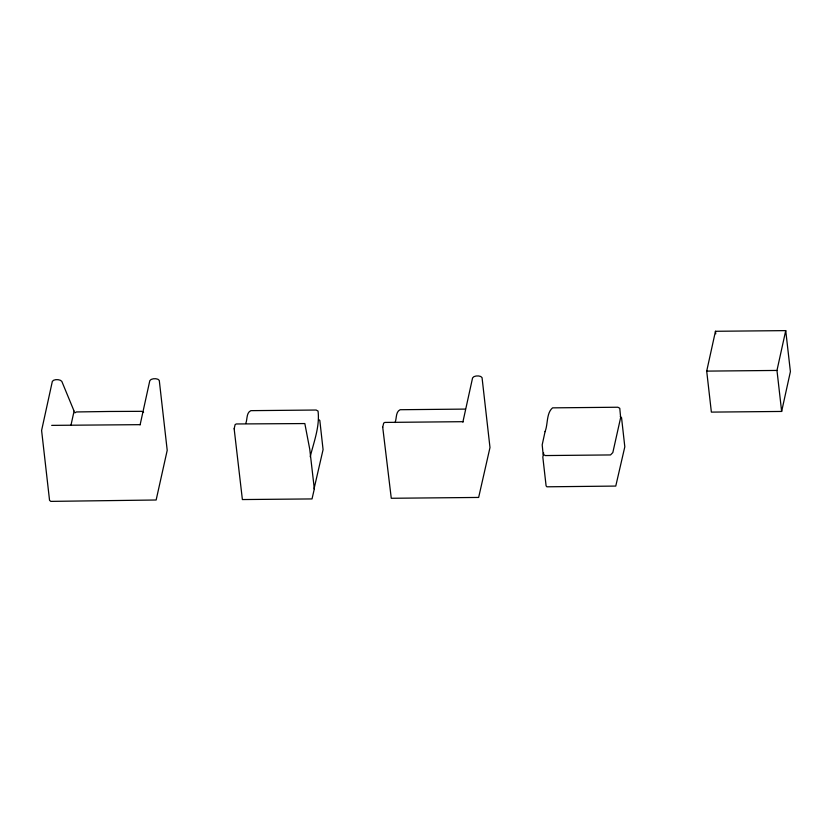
<?xml version="1.0" encoding="UTF-8"?>
<svg xmlns="http://www.w3.org/2000/svg" width="832" height="832" viewBox="0 0 832 832"><rect width="100%" height="100%" fill="white"/><g stroke="black" fill="none" stroke-linecap="round" stroke-linejoin="round"><path stroke-width="1.25" d="M71.001 425.069L74.058 411.185M140.098 424.861L149.802 380.702C150.946 378.102 158.184 378.009 159.276 380.432L167.211 450.31L156.146 500.001L50.794 501.384L49.546 500.344L41.6 430.466L52.343 381.368C53.716 378.955 60.154 379.101 61.807 381.368L74.048 411.008M543.65 452.982L542.828 457.142L546.094 485.846L546.874 486.803L615.763 486.075L624.811 446.826L621.546 417.674L620.298 416.634M706.701 371.114L715.458 331.282L785.73 330.616L790.4 371.613L781.643 411.445L711.37 412.11L706.701 371.114L776.974 370.438L785.73 330.616M245.762 423.467C247.499 419.411 246.168 412.797 250.838 410.654L316.139 410.03L318.042 411.06C319.946 426.462 313.82 442.01 310.222 456.747M395.075 422.531C396.812 418.475 395.481 411.861 400.15 409.718L465.452 409.094M140.171 424.663L51.678 425.37M314.038 488.862L323.076 449.613L319.821 420.472L318.573 419.432M74.849 412.849L76.388 411.954L108.836 411.476L141.69 411.33L143.593 412.36M776.974 370.438L781.643 411.445M715.458 331.282L715.749 333.85M234.156 428.782L242.382 499.554L312.021 498.93L314.33 488.894L309.754 449.249L304.834 423.561L236.236 423.966L235.102 424.663L234.156 428.782M382.72 427.242L391.269 498.274L478.65 497.442L489.986 447.533L482.05 377.655C480.958 375.232 473.72 375.315 472.576 377.926L462.873 422.074L463.299 421.678L384.8 422.427L383.666 423.114L382.72 427.242M545.064 431.652L542.194 444.85L543.119 454.178L545.23 455.562L610.532 454.938L612.83 452.566L620.651 417.581L619.767 408.262L617.864 407.233L552.562 407.857C546.218 413.254 548.09 424.174 545.064 431.652"/></g></svg>
